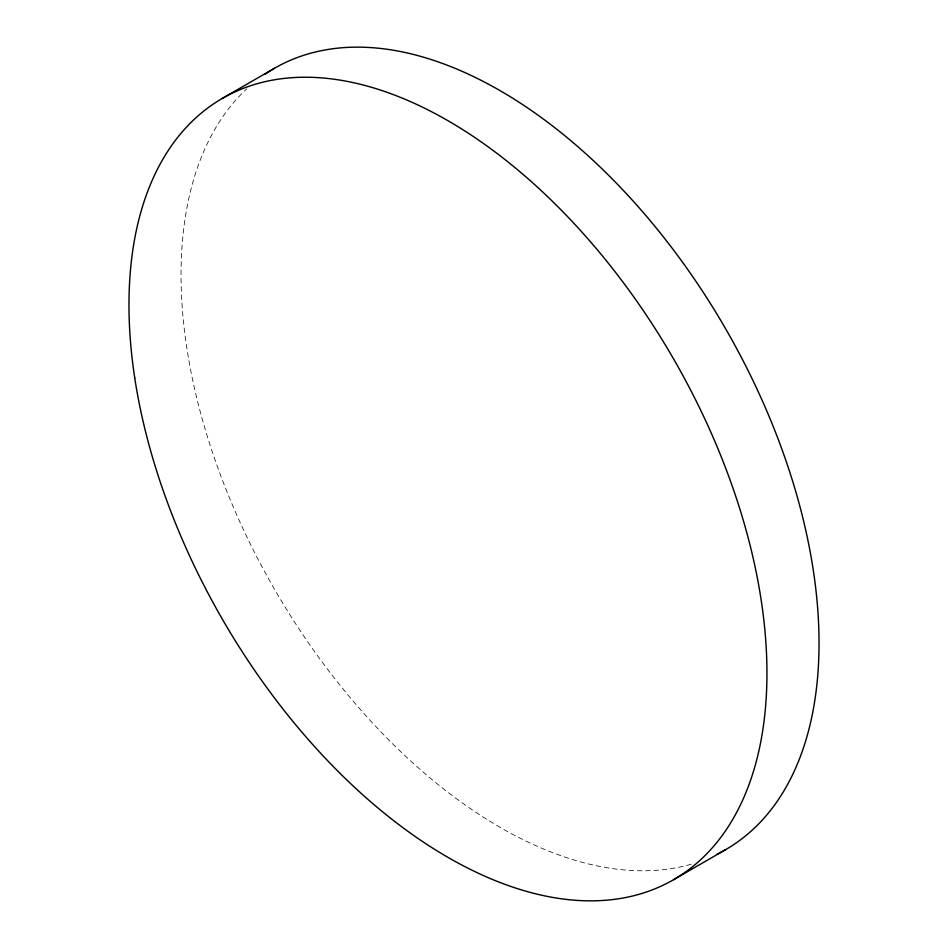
<?xml version="1.0" encoding="UTF-8"?>
<svg xmlns="http://www.w3.org/2000/svg" width="948" height="948" viewBox="0 0 948 948"><rect width="100%" height="100%" fill="white"/><g stroke="black" fill="none" stroke-linecap="round" stroke-linejoin="round"><path stroke-width="0.71" stroke-dasharray="4.74 3.56" d="M691.211 864.209A451.13 260.463 60 0 1 273.237 587.049A451.13 260.463 60 0 1 246.788 88.78"/><path stroke-width="1.42" d="M222.401 98.343L274.482 68.28M673.518 879.72L725.599 849.657M264.788 74.371A451.13 260.463 60 0 1 724.983 327.664A451.13 260.463 60 0 1 716.771 854.373M134.734 377.897A451.13 260.463 60 0 0 656.857 888.015A451.13 260.463 60 0 0 552.293 201.189A451.13 260.463 60 0 0 134.734 377.897"/></g></svg>
